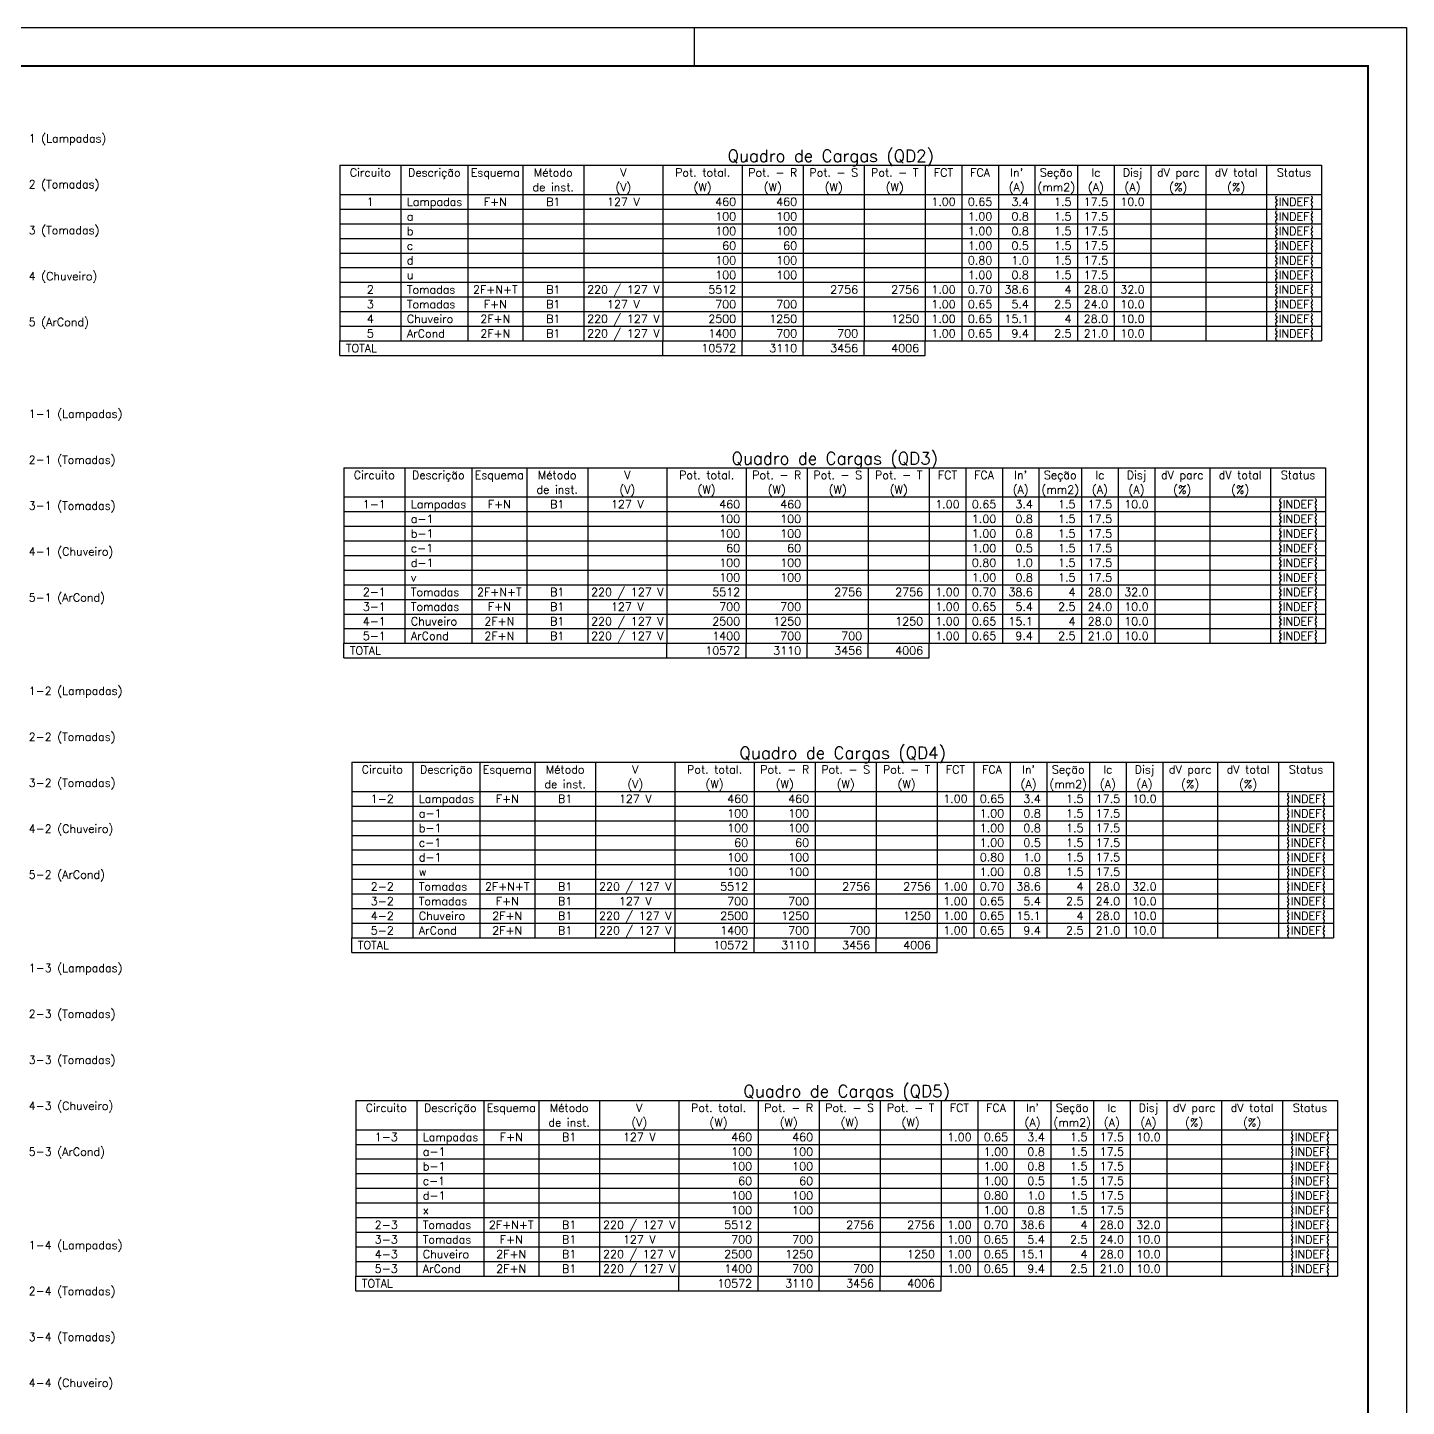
# Model space of a CAD drawing. Extents: x 241 to 398, y 106 to 179.
# Drawn here: x 380.39 to 398.35, y 125.09 to 143.06 of the extents above; entities that cross this region are included whole.
import ezdxf
from ezdxf.enums import TextEntityAlignment as Align

# ---------------------------------------------------------------- set-up
doc = ezdxf.new("R2010")
doc.units = 0
doc.layers.get('0').update_dxf_attribs({"linetype": 'CONTINUOUS'})
for name, color, linetype in [('DI-LINHAS_DO_QUADRO', 1, 'CONTINUOUS'), ('DI-TEXTOS_DO_DIAGRAMA', 7, 'CONTINUOUS'), ('DI-TEXTOS_DO_QUADRO', 7, 'CONTINUOUS'), ('DI-TÍTULO_DO_QUADRO', 1, 'CONTINUOUS')]:
    doc.layers.add(name, color=color, linetype=linetype)
doc.styles.add('ARIAL', font='romans.shx')

msp = doc.modelspace()

# ---------------------------------------------------------------- linework, layer by layer
for p, q in [((360.7417, 143.0579), (398.3549, 143.0579)), ((389.0766, 143.0579), (389.0766, 142.5579)), ((398.3549, 143.0579), (398.3549, 105.5821))]:
    msp.add_line(p, q)
at = {"const_width": 0.0236}
msp.add_lwpolyline([(361.2417, 142.5579), (397.8549, 142.5579), (397.8549, 106.0821), (361.2417, 106.0821)], close=True, dxfattribs=at)
at = {"layer": 'DI-LINHAS_DO_QUADRO', "linetype": 'Continuous'}
for p, q in [((384.4619, 141.2645), (397.2493, 141.2645)), ((384.4619, 141.2645), (384.4619, 138.9771)), ((385.2561, 141.2645), (385.2561, 138.9771)), ((386.1298, 141.2645), (386.1298, 138.9771)), ((386.8446, 141.2645), (386.8446, 138.9771)), ((387.6389, 141.2645), (387.6389, 138.9771)), ((388.6714, 141.2645), (388.6714, 138.9771)), ((389.7039, 141.2645), (389.7039, 138.9771)), ((390.4982, 141.2645), (390.4982, 138.9771)), ((391.2924, 141.2645), (391.2924, 138.9771)), ((392.0867, 141.2645), (392.0867, 138.9771)), ((392.5632, 141.2645), (392.5632, 138.9771)), ((393.0398, 141.2645), (393.0398, 138.9771)), ((393.5163, 141.2645), (393.5163, 138.9771)), ((394.0723, 141.2645), (394.0723, 138.9771)), ((394.5489, 141.2645), (394.5489, 138.9771)), ((395.0254, 141.2645), (395.0254, 138.9771)), ((395.7402, 141.2645), (395.7402, 138.9771)), ((396.5345, 141.2645), (396.5345, 138.9771)), ((397.2493, 141.2645), (397.2493, 138.9771)), ((384.4619, 140.8833), (397.2493, 140.8833)), ((384.4619, 140.6927), (397.2493, 140.6927)), ((384.4619, 140.502), (397.2493, 140.502)), ((384.4619, 140.3114), (397.2493, 140.3114)), ((384.4619, 140.1208), (397.2493, 140.1208)), ((384.4619, 139.9302), (397.2493, 139.9302)), ((384.4619, 139.7396), (397.2493, 139.7396)), ((384.4619, 139.5489), (397.2493, 139.5489)), ((384.4619, 139.3583), (397.2493, 139.3583)), ((384.4619, 139.1677), (397.2493, 139.1677)), ((384.4619, 138.9771), (397.2493, 138.9771)), ((384.4619, 138.7865), (384.4619, 138.9771)), ((388.6714, 138.7865), (388.6714, 138.9771)), ((389.7039, 138.7865), (389.7039, 138.9771)), ((390.4982, 138.7865), (390.4982, 138.9771)), ((391.2924, 138.7865), (391.2924, 138.9771)), ((392.0867, 138.7865), (392.0867, 138.9771)), ((384.4619, 138.7865), (392.0867, 138.7865)), ((384.5137, 137.3239), (397.3012, 137.3239)), ((384.5137, 137.3239), (384.5137, 135.0364)), ((385.308, 137.3239), (385.308, 135.0364)), ((386.1817, 137.3239), (386.1817, 135.0364)), ((386.8965, 137.3239), (386.8965, 135.0364)), ((387.6907, 137.3239), (387.6907, 135.0364)), ((388.7233, 137.3239), (388.7233, 135.0364)), ((389.7558, 137.3239), (389.7558, 135.0364)), ((390.55, 137.3239), (390.55, 135.0364)), ((391.3443, 137.3239), (391.3443, 135.0364)), ((392.1385, 137.3239), (392.1385, 135.0364)), ((392.6151, 137.3239), (392.6151, 135.0364)), ((393.0916, 137.3239), (393.0916, 135.0364)), ((393.5682, 137.3239), (393.5682, 135.0364)), ((394.1242, 137.3239), (394.1242, 135.0364)), ((394.6007, 137.3239), (394.6007, 135.0364)), ((395.0773, 137.3239), (395.0773, 135.0364)), ((395.7921, 137.3239), (395.7921, 135.0364)), ((396.5863, 137.3239), (396.5863, 135.0364)), ((397.3012, 137.3239), (397.3012, 135.0364)), ((384.5137, 136.9426), (397.3012, 136.9426)), ((384.5137, 136.752), (397.3012, 136.752)), ((384.5137, 136.5614), (397.3012, 136.5614)), ((384.5137, 136.3708), (397.3012, 136.3708)), ((384.5137, 136.1801), (397.3012, 136.1801)), ((384.5137, 135.9895), (397.3012, 135.9895)), ((384.5137, 135.7989), (397.3012, 135.7989)), ((384.5137, 135.6083), (397.3012, 135.6083)), ((384.5137, 135.4176), (397.3012, 135.4176)), ((384.5137, 135.227), (397.3012, 135.227)), ((384.5137, 135.0364), (397.3012, 135.0364)), ((384.5137, 134.8458), (384.5137, 135.0364)), ((388.7233, 134.8458), (388.7233, 135.0364)), ((389.7558, 134.8458), (389.7558, 135.0364)), ((390.55, 134.8458), (390.55, 135.0364)), ((391.3443, 134.8458), (391.3443, 135.0364)), ((392.1385, 134.8458), (392.1385, 135.0364)), ((384.5137, 134.8458), (392.1385, 134.8458)), ((384.6174, 133.4869), (397.4049, 133.4869)), ((384.6174, 133.4869), (384.6174, 131.1994)), ((385.4117, 133.4869), (385.4117, 131.1994)), ((386.2854, 133.4869), (386.2854, 131.1994)), ((387.0002, 133.4869), (387.0002, 131.1994)), ((387.7944, 133.4869), (387.7944, 131.1994)), ((388.827, 133.4869), (388.827, 131.1994)), ((389.8595, 133.4869), (389.8595, 131.1994)), ((390.6537, 133.4869), (390.6537, 131.1994)), ((391.448, 133.4869), (391.448, 131.1994)), ((392.2422, 133.4869), (392.2422, 131.1994)), ((392.7188, 133.4869), (392.7188, 131.1994)), ((393.1953, 133.4869), (393.1953, 131.1994)), ((393.6719, 133.4869), (393.6719, 131.1994)), ((394.2279, 133.4869), (394.2279, 131.1994)), ((394.7044, 133.4869), (394.7044, 131.1994)), ((395.181, 133.4869), (395.181, 131.1994)), ((395.8958, 133.4869), (395.8958, 131.1994)), ((396.69, 133.4869), (396.69, 131.1994)), ((397.4049, 133.4869), (397.4049, 131.1994)), ((384.6174, 133.1056), (397.4049, 133.1056)), ((384.6174, 132.915), (397.4049, 132.915)), ((384.6174, 132.7244), (397.4049, 132.7244)), ((384.6174, 132.5338), (397.4049, 132.5338)), ((384.6174, 132.3432), (397.4049, 132.3432)), ((384.6174, 132.1525), (397.4049, 132.1525)), ((384.6174, 131.9619), (397.4049, 131.9619)), ((384.6174, 131.7713), (397.4049, 131.7713)), ((384.6174, 131.5807), (397.4049, 131.5807)), ((384.6174, 131.3901), (397.4049, 131.3901)), ((384.6174, 131.1994), (397.4049, 131.1994)), ((384.6174, 131.0088), (384.6174, 131.1994)), ((388.827, 131.0088), (388.827, 131.1994)), ((389.8595, 131.0088), (389.8595, 131.1994)), ((390.6537, 131.0088), (390.6537, 131.1994)), ((391.448, 131.0088), (391.448, 131.1994)), ((392.2422, 131.0088), (392.2422, 131.1994)), ((384.6174, 131.0088), (392.2422, 131.0088)), ((384.6693, 129.0796), (397.4567, 129.0796)), ((384.6693, 129.0796), (384.6693, 126.7921)), ((385.4635, 129.0796), (385.4635, 126.7921)), ((386.3372, 129.0796), (386.3372, 126.7921)), ((387.052, 129.0796), (387.052, 126.7921)), ((387.8463, 129.0796), (387.8463, 126.7921)), ((388.8788, 129.0796), (388.8788, 126.7921)), ((389.9113, 129.0796), (389.9113, 126.7921)), ((390.7056, 129.0796), (390.7056, 126.7921)), ((391.4998, 129.0796), (391.4998, 126.7921)), ((392.2941, 129.0796), (392.2941, 126.7921)), ((392.7706, 129.0796), (392.7706, 126.7921)), ((393.2472, 129.0796), (393.2472, 126.7921)), ((393.7237, 129.0796), (393.7237, 126.7921)), ((394.2797, 129.0796), (394.2797, 126.7921)), ((394.7563, 129.0796), (394.7563, 126.7921)), ((395.2328, 129.0796), (395.2328, 126.7921)), ((395.9476, 129.0796), (395.9476, 126.7921)), ((396.7419, 129.0796), (396.7419, 126.7921)), ((397.4567, 129.0796), (397.4567, 126.7921)), ((384.6693, 128.6983), (397.4567, 128.6983)), ((384.6693, 128.5077), (397.4567, 128.5077)), ((384.6693, 128.3171), (397.4567, 128.3171)), ((384.6693, 128.1265), (397.4567, 128.1265)), ((384.6693, 127.9358), (397.4567, 127.9358)), ((384.6693, 127.7452), (397.4567, 127.7452)), ((384.6693, 127.5546), (397.4567, 127.5546)), ((384.6693, 127.364), (397.4567, 127.364)), ((384.6693, 127.1734), (397.4567, 127.1734)), ((384.6693, 126.9827), (397.4567, 126.9827)), ((384.6693, 126.7921), (397.4567, 126.7921)), ((384.6693, 126.6015), (384.6693, 126.7921)), ((388.8788, 126.6015), (388.8788, 126.7921)), ((389.9113, 126.6015), (389.9113, 126.7921)), ((390.7056, 126.6015), (390.7056, 126.7921)), ((391.4998, 126.6015), (391.4998, 126.7921)), ((392.2941, 126.6015), (392.2941, 126.7921)), ((384.6693, 126.6015), (392.2941, 126.6015))]:
    msp.add_line(p, q, dxfattribs=at)

# ---------------------------------------------------------------- texts
at = {"layer": 'DI-TEXTOS_DO_DIAGRAMA', "style": 'ARIAL'}
for s, p in [('1 (Lampadas)', (380.4092, 141.5616)), ('2 (Tomadas)', (380.4092, 140.9633)), ('3 (Tomadas)', (380.4092, 140.3649)), ('4 (Chuveiro)', (380.4092, 139.7666)), ('5 (ArCond)', (380.4092, 139.1683)), ('1-1 (Lampadas)', (380.4092, 137.9727)), ('2-1 (Tomadas)', (380.4092, 137.3743)), ('3-1 (Tomadas)', (380.4092, 136.776)), ('4-1 (Chuveiro)', (380.4092, 136.1777)), ('5-1 (ArCond)', (380.4092, 135.5793)), ('1-2 (Lampadas)', (380.4092, 134.3625)), ('2-2 (Tomadas)', (380.4092, 133.7642)), ('3-2 (Tomadas)', (380.4092, 133.1659)), ('4-2 (Chuveiro)', (380.4092, 132.5675)), ('5-2 (ArCond)', (380.4092, 131.9692)), ('1-3 (Lampadas)', (380.4092, 130.7524)), ('2-3 (Tomadas)', (380.4092, 130.1541)), ('3-3 (Tomadas)', (380.4092, 129.5557)), ('4-3 (Chuveiro)', (380.4092, 128.9574)), ('5-3 (ArCond)', (380.4092, 128.3591)), ('1-4 (Lampadas)', (380.4092, 127.1423)), ('2-4 (Tomadas)', (380.4092, 126.5439)), ('3-4 (Tomadas)', (380.4092, 125.9456)), ('4-4 (Chuveiro)', (380.4092, 125.3473))]:
    msp.add_text(s, height=0.1059, dxfattribs=at).set_placement(p)
at = {"layer": 'DI-TEXTOS_DO_QUADRO', "style": 'ARIAL'}
for s, p in [('Circuito', (384.859, 141.1163)), ('Descrição', (385.693, 141.1163)), ('Esquema', (386.4872, 141.1163)), ('Método', (387.2418, 141.1163)), ('V', (388.1552, 141.1163)), ('Pot. total.', (389.1877, 141.1163)), ('Pot. - R', (390.1011, 141.1163)), ('Pot. - S', (390.8953, 141.1163)), ('Pot. - T', (391.6896, 141.1163)), ('FCT', (392.325, 141.1163)), ('FCA', (392.8015, 141.1163)), ("In'", (393.2781, 141.1163)), ('Seção', (393.7943, 141.1163)), ('Ic', (394.3106, 141.1163)), ('Disj', (394.7871, 141.1163)), ('dV parc', (395.3828, 141.1163)), ('dV total', (396.1374, 141.1163)), ('Status', (396.8919, 141.1163)), ('de inst.', (387.2418, 140.9256)), ('(V)', (388.1552, 140.9256)), ('(W)', (389.1877, 140.9256)), ('(W)', (390.1011, 140.9256)), ('(W)', (390.8953, 140.9256)), ('(W)', (391.6896, 140.9256)), ('(A)', (393.2781, 140.9256)), ('(mm2)', (393.7943, 140.9256)), ('(A)', (394.3106, 140.9256)), ('(A)', (394.7871, 140.9256)), ('(%)', (395.3828, 140.9256)), ('(%)', (396.1374, 140.9256)), ('1', (384.859, 140.735)), ('F+N', (386.4872, 140.735)), ('B1', (387.2418, 140.735)), ('127 V', (388.1552, 140.735)), ('{INDEF}', (396.8919, 140.735)), ('{INDEF}', (396.8919, 140.5444)), ('{INDEF}', (396.8919, 140.3538)), ('{INDEF}', (396.8919, 140.1632)), ('{INDEF}', (396.8919, 139.9725)), ('{INDEF}', (396.8919, 139.7819)), ('2', (384.859, 139.5913)), ('2F+N+T', (386.4872, 139.5913)), ('B1', (387.2418, 139.5913)), ('220 / 127 V', (388.1552, 139.5913)), ('{INDEF}', (396.8919, 139.5913)), ('3', (384.859, 139.4007)), ('F+N', (386.4872, 139.4007)), ('B1', (387.2418, 139.4007)), ('127 V', (388.1552, 139.4007)), ('{INDEF}', (396.8919, 139.4007)), ('4', (384.859, 139.2101)), ('2F+N', (386.4872, 139.2101)), ('B1', (387.2418, 139.2101)), ('220 / 127 V', (388.1552, 139.2101)), ('{INDEF}', (396.8919, 139.2101)), ('5', (384.859, 139.0194)), ('2F+N', (386.4872, 139.0194)), ('B1', (387.2418, 139.0194)), ('220 / 127 V', (388.1552, 139.0194)), ('{INDEF}', (396.8919, 139.0194)), ('Circuito', (384.9109, 137.1756)), ('Descrição', (385.7448, 137.1756)), ('Esquema', (386.5391, 137.1756)), ('Método', (387.2936, 137.1756)), ('V', (388.207, 137.1756)), ('Pot. total.', (389.2395, 137.1756)), ('Pot. - R', (390.1529, 137.1756)), ('Pot. - S', (390.9472, 137.1756)), ('Pot. - T', (391.7414, 137.1756)), ('FCT', (392.3768, 137.1756)), ('FCA', (392.8534, 137.1756)), ("In'", (393.3299, 137.1756)), ('Seção', (393.8462, 137.1756)), ('Ic', (394.3624, 137.1756)), ('Disj', (394.839, 137.1756)), ('dV parc', (395.4347, 137.1756)), ('dV total', (396.1892, 137.1756)), ('Status', (396.9438, 137.1756)), ('de inst.', (387.2936, 136.985)), ('(V)', (388.207, 136.985)), ('(W)', (389.2395, 136.985)), ('(W)', (390.1529, 136.985)), ('(W)', (390.9472, 136.985)), ('(W)', (391.7414, 136.985)), ('(A)', (393.3299, 136.985)), ('(mm2)', (393.8462, 136.985)), ('(A)', (394.3624, 136.985)), ('(A)', (394.839, 136.985)), ('(%)', (395.4347, 136.985)), ('(%)', (396.1892, 136.985)), ('1-1', (384.9109, 136.7944)), ('F+N', (386.5391, 136.7944)), ('B1', (387.2936, 136.7944)), ('127 V', (388.207, 136.7944)), ('{INDEF}', (396.9438, 136.7944)), ('{INDEF}', (396.9438, 136.6037)), ('{INDEF}', (396.9438, 136.4131)), ('{INDEF}', (396.9438, 136.2225)), ('{INDEF}', (396.9438, 136.0319)), ('{INDEF}', (396.9438, 135.8412)), ('2-1', (384.9109, 135.6506)), ('2F+N+T', (386.5391, 135.6506)), ('B1', (387.2936, 135.6506)), ('220 / 127 V', (388.207, 135.6506)), ('{INDEF}', (396.9438, 135.6506)), ('3-1', (384.9109, 135.46)), ('F+N', (386.5391, 135.46)), ('B1', (387.2936, 135.46)), ('127 V', (388.207, 135.46)), ('{INDEF}', (396.9438, 135.46)), ('4-1', (384.9109, 135.2694)), ('2F+N', (386.5391, 135.2694)), ('B1', (387.2936, 135.2694)), ('220 / 127 V', (388.207, 135.2694)), ('{INDEF}', (396.9438, 135.2694)), ('5-1', (384.9109, 135.0788)), ('2F+N', (386.5391, 135.0788)), ('B1', (387.2936, 135.0788)), ('220 / 127 V', (388.207, 135.0788)), ('{INDEF}', (396.9438, 135.0788)), ('Circuito', (385.0146, 133.3386)), ('Descrição', (385.8485, 133.3386)), ('Esquema', (386.6428, 133.3386)), ('Método', (387.3973, 133.3386)), ('V', (388.3107, 133.3386)), ('Pot. total.', (389.3432, 133.3386)), ('Pot. - R', (390.2566, 133.3386)), ('Pot. - S', (391.0509, 133.3386)), ('Pot. - T', (391.8451, 133.3386)), ('FCT', (392.4805, 133.3386)), ('FCA', (392.9571, 133.3386)), ("In'", (393.4336, 133.3386)), ('Seção', (393.9499, 133.3386)), ('Ic', (394.4661, 133.3386)), ('Disj', (394.9427, 133.3386)), ('dV parc', (395.5384, 133.3386)), ('dV total', (396.2929, 133.3386)), ('Status', (397.0475, 133.3386)), ('de inst.', (387.3973, 133.148)), ('(V)', (388.3107, 133.148)), ('(W)', (389.3432, 133.148)), ('(W)', (390.2566, 133.148)), ('(W)', (391.0509, 133.148)), ('(W)', (391.8451, 133.148)), ('(A)', (393.4336, 133.148)), ('(mm2)', (393.9499, 133.148)), ('(A)', (394.4661, 133.148)), ('(A)', (394.9427, 133.148)), ('(%)', (395.5384, 133.148)), ('(%)', (396.2929, 133.148)), ('1-2', (385.0146, 132.9574)), ('F+N', (386.6428, 132.9574)), ('B1', (387.3973, 132.9574)), ('127 V', (388.3107, 132.9574)), ('{INDEF}', (397.0475, 132.9574)), ('{INDEF}', (397.0475, 132.7668)), ('{INDEF}', (397.0475, 132.5761)), ('{INDEF}', (397.0475, 132.3855)), ('{INDEF}', (397.0475, 132.1949)), ('{INDEF}', (397.0475, 132.0043)), ('2-2', (385.0146, 131.8137)), ('2F+N+T', (386.6428, 131.8137)), ('B1', (387.3973, 131.8137)), ('220 / 127 V', (388.3107, 131.8137)), ('{INDEF}', (397.0475, 131.8137)), ('3-2', (385.0146, 131.623)), ('F+N', (386.6428, 131.623)), ('B1', (387.3973, 131.623)), ('127 V', (388.3107, 131.623)), ('{INDEF}', (397.0475, 131.623)), ('4-2', (385.0146, 131.4324)), ('2F+N', (386.6428, 131.4324)), ('B1', (387.3973, 131.4324)), ('220 / 127 V', (388.3107, 131.4324)), ('{INDEF}', (397.0475, 131.4324)), ('5-2', (385.0146, 131.2418)), ('2F+N', (386.6428, 131.2418)), ('B1', (387.3973, 131.2418)), ('220 / 127 V', (388.3107, 131.2418)), ('{INDEF}', (397.0475, 131.2418)), ('Circuito', (385.0664, 128.9313)), ('Descrição', (385.9004, 128.9313)), ('Esquema', (386.6946, 128.9313)), ('Método', (387.4492, 128.9313)), ('V', (388.3626, 128.9313)), ('Pot. total.', (389.3951, 128.9313)), ('Pot. - R', (390.3085, 128.9313)), ('Pot. - S', (391.1027, 128.9313)), ('Pot. - T', (391.897, 128.9313)), ('FCT', (392.5324, 128.9313)), ('FCA', (393.0089, 128.9313)), ("In'", (393.4855, 128.9313)), ('Seção', (394.0017, 128.9313)), ('Ic', (394.518, 128.9313)), ('Disj', (394.9945, 128.9313)), ('dV parc', (395.5902, 128.9313)), ('dV total', (396.3448, 128.9313)), ('Status', (397.0993, 128.9313)), ('de inst.', (387.4492, 128.7407)), ('(V)', (388.3626, 128.7407)), ('(W)', (389.3951, 128.7407)), ('(W)', (390.3085, 128.7407)), ('(W)', (391.1027, 128.7407)), ('(W)', (391.897, 128.7407)), ('(A)', (393.4855, 128.7407)), ('(mm2)', (394.0017, 128.7407)), ('(A)', (394.518, 128.7407)), ('(A)', (394.9945, 128.7407)), ('(%)', (395.5902, 128.7407)), ('(%)', (396.3448, 128.7407)), ('1-3', (385.0664, 128.5501)), ('F+N', (386.6946, 128.5501)), ('B1', (387.4492, 128.5501)), ('127 V', (388.3626, 128.5501)), ('{INDEF}', (397.0993, 128.5501)), ('{INDEF}', (397.0993, 128.3594)), ('{INDEF}', (397.0993, 128.1688)), ('{INDEF}', (397.0993, 127.9782)), ('{INDEF}', (397.0993, 127.7876)), ('{INDEF}', (397.0993, 127.597)), ('2-3', (385.0664, 127.4063)), ('2F+N+T', (386.6946, 127.4063)), ('B1', (387.4492, 127.4063)), ('220 / 127 V', (388.3626, 127.4063)), ('{INDEF}', (397.0993, 127.4063)), ('3-3', (385.0664, 127.2157)), ('F+N', (386.6946, 127.2157)), ('B1', (387.4492, 127.2157)), ('127 V', (388.3626, 127.2157)), ('{INDEF}', (397.0993, 127.2157)), ('4-3', (385.0664, 127.0251)), ('2F+N', (386.6946, 127.0251)), ('B1', (387.4492, 127.0251)), ('220 / 127 V', (388.3626, 127.0251)), ('{INDEF}', (397.0993, 127.0251)), ('5-3', (385.0664, 126.8345)), ('2F+N', (386.6946, 126.8345)), ('B1', (387.4492, 126.8345)), ('220 / 127 V', (388.3626, 126.8345)), ('{INDEF}', (397.0993, 126.8345))]:
    msp.add_text(s, height=0.1059, dxfattribs=at).set_placement(p, align=Align.CENTER)
for s, p in [('Lampadas', (385.3356, 140.735)), ('a', (385.3356, 140.5444)), ('b', (385.3356, 140.3538)), ('c', (385.3356, 140.1632)), ('d', (385.3356, 139.9725)), ('u', (385.3356, 139.7819)), ('Tomadas', (385.3356, 139.5913)), ('Tomadas', (385.3356, 139.4007)), ('Chuveiro', (385.3356, 139.2101)), ('ArCond', (385.3356, 139.0194)), ('TOTAL', (384.5413, 138.8288)), ('Lampadas', (385.3874, 136.7944)), ('a-1', (385.3874, 136.6037)), ('b-1', (385.3874, 136.4131)), ('c-1', (385.3874, 136.2225)), ('d-1', (385.3874, 136.0319)), ('v', (385.3874, 135.8412)), ('Tomadas', (385.3874, 135.6506)), ('Tomadas', (385.3874, 135.46)), ('Chuveiro', (385.3874, 135.2694)), ('ArCond', (385.3874, 135.0788)), ('TOTAL', (384.5932, 134.8881)), ('Lampadas', (385.4911, 132.9574)), ('a-1', (385.4911, 132.7668)), ('b-1', (385.4911, 132.5761)), ('c-1', (385.4911, 132.3855)), ('d-1', (385.4911, 132.1949)), ('w', (385.4911, 132.0043)), ('Tomadas', (385.4911, 131.8137)), ('Tomadas', (385.4911, 131.623)), ('Chuveiro', (385.4911, 131.4324)), ('ArCond', (385.4911, 131.2418)), ('TOTAL', (384.6969, 131.0512)), ('Lampadas', (385.543, 128.5501)), ('a-1', (385.543, 128.3594)), ('b-1', (385.543, 128.1688)), ('c-1', (385.543, 127.9782)), ('d-1', (385.543, 127.7876)), ('x', (385.543, 127.597)), ('Tomadas', (385.543, 127.4063)), ('Tomadas', (385.543, 127.2157)), ('Chuveiro', (385.543, 127.0251)), ('ArCond', (385.543, 126.8345)), ('TOTAL', (384.7487, 126.6438))]:
    msp.add_text(s, height=0.1059, dxfattribs=at).set_placement(p)
for s, p in [('460', (389.6245, 140.735)), ('460', (390.4188, 140.735)), ('1.00', (392.4838, 140.735)), ('0.65', (392.9604, 140.735)), ('3.4', (393.4369, 140.735)), ('1.5', (393.9929, 140.735)), ('17.5', (394.4694, 140.735)), ('10.0', (394.946, 140.735)), ('100', (389.6245, 140.5444)), ('100', (390.4188, 140.5444)), ('1.00', (392.9604, 140.5444)), ('0.8', (393.4369, 140.5444)), ('1.5', (393.9929, 140.5444)), ('17.5', (394.4694, 140.5444)), ('100', (389.6245, 140.3538)), ('100', (390.4188, 140.3538)), ('1.00', (392.9604, 140.3538)), ('0.8', (393.4369, 140.3538)), ('1.5', (393.9929, 140.3538)), ('17.5', (394.4694, 140.3538)), ('60', (389.6245, 140.1632)), ('60', (390.4188, 140.1632)), ('1.00', (392.9604, 140.1632)), ('0.5', (393.4369, 140.1632)), ('1.5', (393.9929, 140.1632)), ('17.5', (394.4694, 140.1632)), ('100', (389.6245, 139.9725)), ('100', (390.4188, 139.9725)), ('0.80', (392.9604, 139.9725)), ('1.0', (393.4369, 139.9725)), ('1.5', (393.9929, 139.9725)), ('17.5', (394.4694, 139.9725)), ('100', (389.6245, 139.7819)), ('100', (390.4188, 139.7819)), ('1.00', (392.9604, 139.7819)), ('0.8', (393.4369, 139.7819)), ('1.5', (393.9929, 139.7819)), ('17.5', (394.4694, 139.7819)), ('5512', (389.6245, 139.5913)), ('2756', (391.213, 139.5913)), ('2756', (392.0073, 139.5913)), ('1.00', (392.4838, 139.5913)), ('0.70', (392.9604, 139.5913)), ('38.6', (393.4369, 139.5913)), ('4', (393.9929, 139.5913)), ('28.0', (394.4694, 139.5913)), ('32.0', (394.946, 139.5913)), ('700', (389.6245, 139.4007)), ('700', (390.4188, 139.4007)), ('1.00', (392.4838, 139.4007)), ('0.65', (392.9604, 139.4007)), ('5.4', (393.4369, 139.4007)), ('2.5', (393.9929, 139.4007)), ('24.0', (394.4694, 139.4007)), ('10.0', (394.946, 139.4007)), ('2500', (389.6245, 139.2101)), ('1250', (390.4188, 139.2101)), ('1250', (392.0073, 139.2101)), ('1.00', (392.4838, 139.2101)), ('0.65', (392.9604, 139.2101)), ('15.1', (393.4369, 139.2101)), ('4', (393.9929, 139.2101)), ('28.0', (394.4694, 139.2101)), ('10.0', (394.946, 139.2101)), ('1400', (389.6245, 139.0194)), ('700', (390.4188, 139.0194)), ('700', (391.213, 139.0194)), ('1.00', (392.4838, 139.0194)), ('0.65', (392.9604, 139.0194)), ('9.4', (393.4369, 139.0194)), ('2.5', (393.9929, 139.0194)), ('21.0', (394.4694, 139.0194)), ('10.0', (394.946, 139.0194)), ('10572', (389.6245, 138.8288)), ('3110', (390.4188, 138.8288)), ('3456', (391.213, 138.8288)), ('4006', (392.0073, 138.8288)), ('460', (389.6764, 136.7944)), ('460', (390.4706, 136.7944)), ('1.00', (392.5357, 136.7944)), ('0.65', (393.0122, 136.7944)), ('3.4', (393.4888, 136.7944)), ('1.5', (394.0447, 136.7944)), ('17.5', (394.5213, 136.7944)), ('10.0', (394.9978, 136.7944)), ('100', (389.6764, 136.6037)), ('100', (390.4706, 136.6037)), ('1.00', (393.0122, 136.6037)), ('0.8', (393.4888, 136.6037)), ('1.5', (394.0447, 136.6037)), ('17.5', (394.5213, 136.6037)), ('100', (389.6764, 136.4131)), ('100', (390.4706, 136.4131)), ('1.00', (393.0122, 136.4131)), ('0.8', (393.4888, 136.4131)), ('1.5', (394.0447, 136.4131)), ('17.5', (394.5213, 136.4131)), ('60', (389.6764, 136.2225)), ('60', (390.4706, 136.2225)), ('1.00', (393.0122, 136.2225)), ('0.5', (393.4888, 136.2225)), ('1.5', (394.0447, 136.2225)), ('17.5', (394.5213, 136.2225)), ('100', (389.6764, 136.0319)), ('100', (390.4706, 136.0319)), ('0.80', (393.0122, 136.0319)), ('1.0', (393.4888, 136.0319)), ('1.5', (394.0447, 136.0319)), ('17.5', (394.5213, 136.0319)), ('100', (389.6764, 135.8412)), ('100', (390.4706, 135.8412)), ('1.00', (393.0122, 135.8412)), ('0.8', (393.4888, 135.8412)), ('1.5', (394.0447, 135.8412)), ('17.5', (394.5213, 135.8412)), ('5512', (389.6764, 135.6506)), ('2756', (391.2649, 135.6506)), ('2756', (392.0591, 135.6506)), ('1.00', (392.5357, 135.6506)), ('0.70', (393.0122, 135.6506)), ('38.6', (393.4888, 135.6506)), ('4', (394.0447, 135.6506)), ('28.0', (394.5213, 135.6506)), ('32.0', (394.9978, 135.6506)), ('700', (389.6764, 135.46)), ('700', (390.4706, 135.46)), ('1.00', (392.5357, 135.46)), ('0.65', (393.0122, 135.46)), ('5.4', (393.4888, 135.46)), ('2.5', (394.0447, 135.46)), ('24.0', (394.5213, 135.46)), ('10.0', (394.9978, 135.46)), ('2500', (389.6764, 135.2694)), ('1250', (390.4706, 135.2694)), ('1250', (392.0591, 135.2694)), ('1.00', (392.5357, 135.2694)), ('0.65', (393.0122, 135.2694)), ('15.1', (393.4888, 135.2694)), ('4', (394.0447, 135.2694)), ('28.0', (394.5213, 135.2694)), ('10.0', (394.9978, 135.2694)), ('1400', (389.6764, 135.0788)), ('700', (390.4706, 135.0788)), ('700', (391.2649, 135.0788)), ('1.00', (392.5357, 135.0788)), ('0.65', (393.0122, 135.0788)), ('9.4', (393.4888, 135.0788)), ('2.5', (394.0447, 135.0788)), ('21.0', (394.5213, 135.0788)), ('10.0', (394.9978, 135.0788)), ('10572', (389.6764, 134.8881)), ('3110', (390.4706, 134.8881)), ('3456', (391.2649, 134.8881)), ('4006', (392.0591, 134.8881)), ('460', (389.7801, 132.9574)), ('460', (390.5743, 132.9574)), ('1.00', (392.6394, 132.9574)), ('0.65', (393.1159, 132.9574)), ('3.4', (393.5925, 132.9574)), ('1.5', (394.1484, 132.9574)), ('17.5', (394.625, 132.9574)), ('10.0', (395.1015, 132.9574)), ('100', (389.7801, 132.7668)), ('100', (390.5743, 132.7668)), ('1.00', (393.1159, 132.7668)), ('0.8', (393.5925, 132.7668)), ('1.5', (394.1484, 132.7668)), ('17.5', (394.625, 132.7668)), ('100', (389.7801, 132.5761)), ('100', (390.5743, 132.5761)), ('1.00', (393.1159, 132.5761)), ('0.8', (393.5925, 132.5761)), ('1.5', (394.1484, 132.5761)), ('17.5', (394.625, 132.5761)), ('60', (389.7801, 132.3855)), ('60', (390.5743, 132.3855)), ('1.00', (393.1159, 132.3855)), ('0.5', (393.5925, 132.3855)), ('1.5', (394.1484, 132.3855)), ('17.5', (394.625, 132.3855)), ('100', (389.7801, 132.1949)), ('100', (390.5743, 132.1949)), ('0.80', (393.1159, 132.1949)), ('1.0', (393.5925, 132.1949)), ('1.5', (394.1484, 132.1949)), ('17.5', (394.625, 132.1949)), ('100', (389.7801, 132.0043)), ('100', (390.5743, 132.0043)), ('1.00', (393.1159, 132.0043)), ('0.8', (393.5925, 132.0043)), ('1.5', (394.1484, 132.0043)), ('17.5', (394.625, 132.0043)), ('5512', (389.7801, 131.8137)), ('2756', (391.3686, 131.8137)), ('2756', (392.1628, 131.8137)), ('1.00', (392.6394, 131.8137)), ('0.70', (393.1159, 131.8137)), ('38.6', (393.5925, 131.8137)), ('4', (394.1484, 131.8137)), ('28.0', (394.625, 131.8137)), ('32.0', (395.1015, 131.8137)), ('700', (389.7801, 131.623)), ('700', (390.5743, 131.623)), ('1.00', (392.6394, 131.623)), ('0.65', (393.1159, 131.623)), ('5.4', (393.5925, 131.623)), ('2.5', (394.1484, 131.623)), ('24.0', (394.625, 131.623)), ('10.0', (395.1015, 131.623)), ('2500', (389.7801, 131.4324)), ('1250', (390.5743, 131.4324)), ('1250', (392.1628, 131.4324)), ('1.00', (392.6394, 131.4324)), ('0.65', (393.1159, 131.4324)), ('15.1', (393.5925, 131.4324)), ('4', (394.1484, 131.4324)), ('28.0', (394.625, 131.4324)), ('10.0', (395.1015, 131.4324)), ('1400', (389.7801, 131.2418)), ('700', (390.5743, 131.2418)), ('700', (391.3686, 131.2418)), ('1.00', (392.6394, 131.2418)), ('0.65', (393.1159, 131.2418)), ('9.4', (393.5925, 131.2418)), ('2.5', (394.1484, 131.2418)), ('21.0', (394.625, 131.2418)), ('10.0', (395.1015, 131.2418)), ('10572', (389.7801, 131.0512)), ('3110', (390.5743, 131.0512)), ('3456', (391.3686, 131.0512)), ('4006', (392.1628, 131.0512)), ('460', (389.8319, 128.5501)), ('460', (390.6262, 128.5501)), ('1.00', (392.6912, 128.5501)), ('0.65', (393.1678, 128.5501)), ('3.4', (393.6443, 128.5501)), ('1.5', (394.2003, 128.5501)), ('17.5', (394.6768, 128.5501)), ('10.0', (395.1534, 128.5501)), ('100', (389.8319, 128.3594)), ('100', (390.6262, 128.3594)), ('1.00', (393.1678, 128.3594)), ('0.8', (393.6443, 128.3594)), ('1.5', (394.2003, 128.3594)), ('17.5', (394.6768, 128.3594)), ('100', (389.8319, 128.1688)), ('100', (390.6262, 128.1688)), ('1.00', (393.1678, 128.1688)), ('0.8', (393.6443, 128.1688)), ('1.5', (394.2003, 128.1688)), ('17.5', (394.6768, 128.1688)), ('60', (389.8319, 127.9782)), ('60', (390.6262, 127.9782)), ('1.00', (393.1678, 127.9782)), ('0.5', (393.6443, 127.9782)), ('1.5', (394.2003, 127.9782)), ('17.5', (394.6768, 127.9782)), ('100', (389.8319, 127.7876)), ('100', (390.6262, 127.7876)), ('0.80', (393.1678, 127.7876)), ('1.0', (393.6443, 127.7876)), ('1.5', (394.2003, 127.7876)), ('17.5', (394.6768, 127.7876)), ('100', (389.8319, 127.597)), ('100', (390.6262, 127.597)), ('1.00', (393.1678, 127.597)), ('0.8', (393.6443, 127.597)), ('1.5', (394.2003, 127.597)), ('17.5', (394.6768, 127.597)), ('5512', (389.8319, 127.4063)), ('2756', (391.4204, 127.4063)), ('2756', (392.2147, 127.4063)), ('1.00', (392.6912, 127.4063)), ('0.70', (393.1678, 127.4063)), ('38.6', (393.6443, 127.4063)), ('4', (394.2003, 127.4063)), ('28.0', (394.6768, 127.4063)), ('32.0', (395.1534, 127.4063)), ('700', (389.8319, 127.2157)), ('700', (390.6262, 127.2157)), ('1.00', (392.6912, 127.2157)), ('0.65', (393.1678, 127.2157)), ('5.4', (393.6443, 127.2157)), ('2.5', (394.2003, 127.2157)), ('24.0', (394.6768, 127.2157)), ('10.0', (395.1534, 127.2157)), ('2500', (389.8319, 127.0251)), ('1250', (390.6262, 127.0251)), ('1250', (392.2147, 127.0251)), ('1.00', (392.6912, 127.0251)), ('0.65', (393.1678, 127.0251)), ('15.1', (393.6443, 127.0251)), ('4', (394.2003, 127.0251)), ('28.0', (394.6768, 127.0251)), ('10.0', (395.1534, 127.0251)), ('1400', (389.8319, 126.8345)), ('700', (390.6262, 126.8345)), ('700', (391.4204, 126.8345)), ('1.00', (392.6912, 126.8345)), ('0.65', (393.1678, 126.8345)), ('9.4', (393.6443, 126.8345)), ('2.5', (394.2003, 126.8345)), ('21.0', (394.6768, 126.8345)), ('10.0', (395.1534, 126.8345)), ('10572', (389.8319, 126.6438)), ('3110', (390.6262, 126.6438)), ('3456', (391.4204, 126.6438)), ('4006', (392.2147, 126.6438))]:
    msp.add_text(s, height=0.1059, dxfattribs=at).set_placement(p, align=Align.RIGHT)
at = {"layer": 'DI-TÍTULO_DO_QUADRO', "style": 'ARIAL'}
for s, p in [('Quadro de Cargas (QD2)', (390.8556, 141.3069)), ('Quadro de Cargas (QD3)', (390.9075, 137.3662)), ('Quadro de Cargas (QD4)', (391.0112, 133.5292)), ('Quadro de Cargas (QD5)', (391.063, 129.1219))]:
    msp.add_text(s, height=0.15885, dxfattribs=at).set_placement(p, align=Align.CENTER)

doc.saveas('drawing.dxf')
